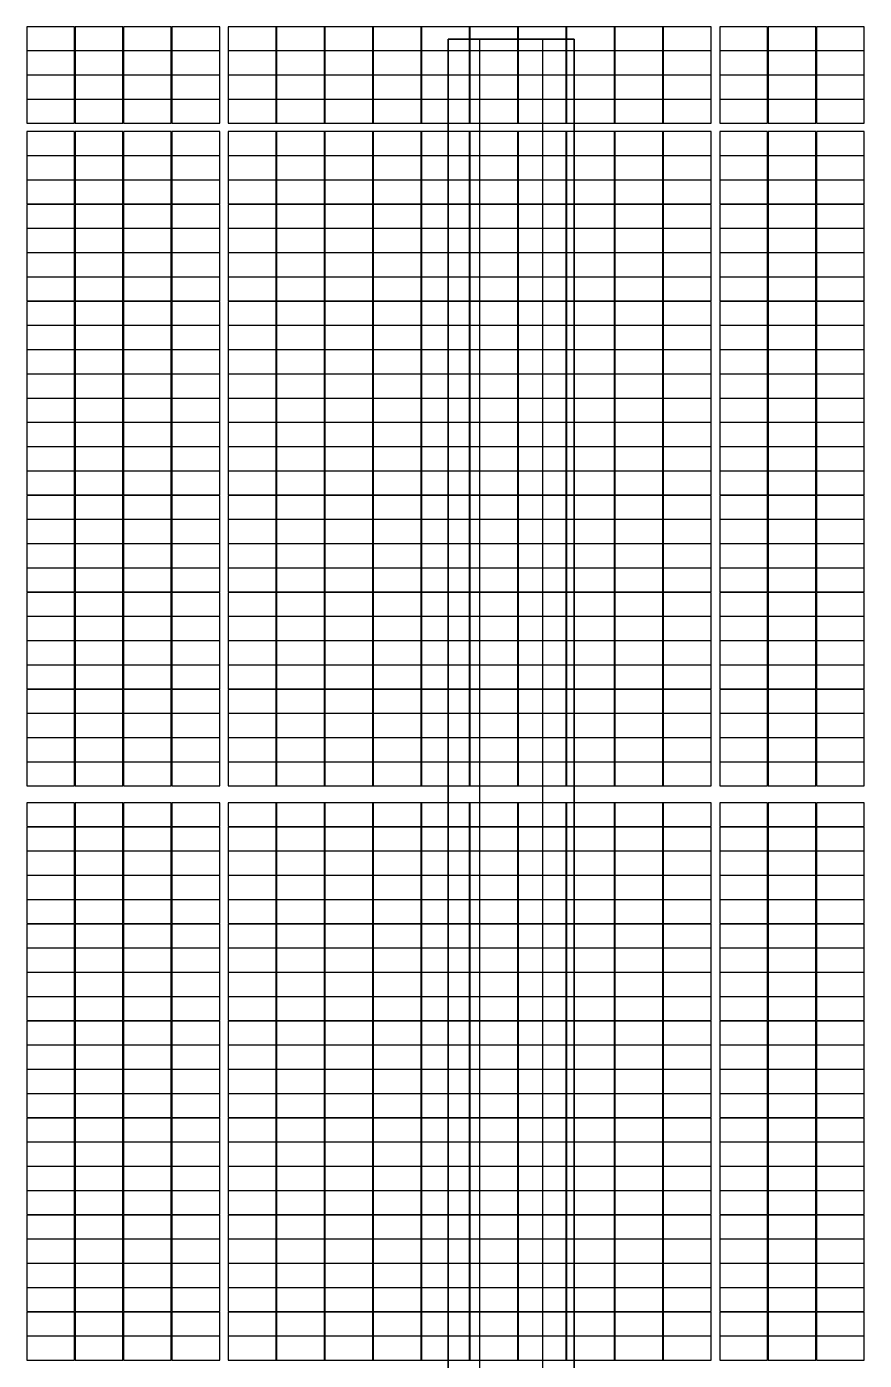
# Model space of a CAD drawing. Header units: millimetres. Extents: x 1218 to 2690, y 1163 to 1758.
# Drawn here: x 1487.3 to 1527.1, y 1421.4 to 1484.7 of the extents above; entities that cross this region are included whole.
import ezdxf

# ---------------------------------------------------------------- set-up
doc = ezdxf.new("R2010")
doc.units = ezdxf.units.MM
for name, color, linetype in [('WALL', 9, 'Continuous'), ('组件', 7, 'ByLayer'), ('障碍物', 7, 'ByLayer')]:
    doc.layers.add(name, color=color, linetype=linetype)

# ---------------------------------------------------------------- blocks, each defined once
blk = doc.blocks.new('DT1')
at = {"layer": 'WALL'}
blk.add_lwpolyline([(305859.9, 1875103.7), (305859.9, 2013103.7), (299859.9, 2013103.7), (299859.9, 1875103.7)], close=True, dxfattribs=at)
blk.add_lwpolyline([(304359.9, 1875103.7), (304359.9, 2013103.7), (301359.9, 2013103.7), (301359.9, 1875103.7), (304359.9, 1875103.7)], dxfattribs=at)
blk = doc.blocks.new('*U586')
at = {"color": 0}
blk.add_polyline3d([(0, 0, 0), (-227.8, 0, 0), (-227.8, -113.3, 5.8), (0, -113.3, 5.8)], close=True, dxfattribs=at)
at = {"flags": 1}
for tag in ['mounting-hole-spacing1', 'mounting-hole-spacing2', 'module-material', 'vmpo', 'voco', 'silicon-material', 'panel-length', 'panel-width', 'panel-height', 'userid', 'theme', 'note', 'name', 'pmax', 'company-name', 'id', 'impo', 'isco']:
    blk.add_attdef(tag, (0, 0), '', height=2.5, dxfattribs=at)
blk = doc.blocks.new('*U587')
at = {"layer": '组件', "color": 190}
for p in [(-37864.5, 6959.1, 1256.3), (-37634.7, 6959.1, 1256.3), (-37404.9, 6959.1, 1256.3), (-37864.5, 6843.9, 1262.2), (-37634.7, 6843.9, 1262.2), (-37404.9, 6843.9, 1262.2), (-37864.5, 6728.6, 1268), (-37634.7, 6728.6, 1268), (-37404.9, 6728.6, 1268), (-37864.5, 6613.4, 1273.9), (-37634.7, 6613.4, 1273.9), (-37404.9, 6613.4, 1273.9), (-37864.5, 6460.2, 1281.7), (-37634.7, 6460.2, 1281.7), (-37864.5, 6344.9, 1287.5), (-37634.7, 6344.9, 1287.5), (-37864.5, 6229.7, 1293.4), (-37634.7, 6229.7, 1293.4), (-37864.5, 6114.4, 1299.2), (-37634.7, 6114.4, 1299.2), (-37864.5, 5999.2, 1305.1), (-37634.7, 5999.2, 1305.1), (-37864.5, 5883.9, 1310.9), (-37634.7, 5883.9, 1310.9), (-37864.5, 5768.7, 1316.8), (-37634.7, 5768.7, 1316.8), (-37864.5, 5653.4, 1322.7), (-37634.7, 5653.4, 1322.7), (-37864.5, 5538.2, 1328.5), (-37634.7, 5538.2, 1328.5), (-37864.5, 5422.9, 1334.4), (-37634.7, 5422.9, 1334.4), (-37864.5, 5307.6, 1340.2), (-37634.7, 5307.6, 1340.2), (-37864.5, 5192.4, 1346.1), (-37634.7, 5192.4, 1346.1), (-37864.5, 5077.1, 1352), (-37634.7, 5077.1, 1352), (-37864.5, 4961.9, 1357.8), (-37634.7, 4961.9, 1357.8), (-37864.5, 4846.6, 1363.7), (-37634.7, 4846.6, 1363.7), (-37864.5, 4731.4, 1369.5), (-37634.7, 4731.4, 1369.5), (-37864.5, 4616.1, 1375.4), (-37634.7, 4616.1, 1375.4), (-37864.5, 4500.9, 1381.3), (-37634.7, 4500.9, 1381.3), (-37864.5, 4385.6, 1387.1), (-37634.7, 4385.6, 1387.1), (-37864.5, 4270.4, 1393), (-37634.7, 4270.4, 1393), (-37864.5, 4155.1, 1398.8), (-37634.7, 4155.1, 1398.8), (-37864.5, 4039.9, 1404.7), (-37634.7, 4039.9, 1404.7), (-37864.5, 3924.6, 1410.5), (-37634.7, 3924.6, 1410.5), (-37864.5, 3809.4, 1416.4), (-37634.7, 3809.4, 1416.4), (-37864.5, 3694.1, 1422.3), (-37634.7, 3694.1, 1422.3), (-37864.5, 3578.9, 1428.1), (-37634.7, 3578.9, 1428.1), (-37864.5, 3463.6, 1434), (-37634.7, 3463.6, 1434), (-37864.5, 3270.4, 1443.8), (-37634.7, 3270.4, 1443.8), (-37864.5, 3155.2, 1449.6), (-37634.7, 3155.2, 1449.6), (-37864.5, 3039.9, 1455.5), (-37634.7, 3039.9, 1455.5), (-37864.5, 2924.7, 1461.4), (-37634.7, 2924.7, 1461.4), (-37864.5, 2809.4, 1467.2), (-37634.7, 2809.4, 1467.2), (-37864.5, 2694.2, 1473.1), (-37634.7, 2694.2, 1473.1), (-37864.5, 2578.9, 1478.9), (-37634.7, 2578.9, 1478.9), (-37864.5, 2463.7, 1484.8), (-37634.7, 2463.7, 1484.8), (-37864.5, 2348.4, 1490.6), (-37634.7, 2348.4, 1490.6), (-37864.5, 2233.2, 1496.5), (-37634.7, 2233.2, 1496.5), (-37864.5, 2117.9, 1502.4), (-37634.7, 2117.9, 1502.4), (-37864.5, 2002.7, 1508.2), (-37634.7, 2002.7, 1508.2), (-37864.5, 1887.4, 1514.1), (-37634.7, 1887.4, 1514.1), (-37864.5, 1772.2, 1519.9), (-37634.7, 1772.2, 1519.9), (-37864.5, 1656.9, 1525.8), (-37634.7, 1656.9, 1525.8), (-37864.5, 1541.7, 1531.7), (-37634.7, 1541.7, 1531.7), (-37864.5, 1426.4, 1537.5), (-37634.7, 1426.4, 1537.5), (-37864.5, 1311.2, 1543.4), (-37634.7, 1311.2, 1543.4), (-37864.5, 1195.9, 1549.2), (-37634.7, 1195.9, 1549.2), (-37864.5, 1080.7, 1555.1), (-37634.7, 1080.7, 1555.1), (-37864.5, 965.4, 1560.9), (-37634.7, 965.4, 1560.9), (-37864.5, 850.2, 1566.8), (-37634.7, 850.2, 1566.8), (-37864.5, 734.9, 1572.7), (-37634.7, 734.9, 1572.7)]:
    blk.add_blockref('*U586', p, dxfattribs=at)
at = {"layer": '组件', "color": 32}
for p in [(-37175.1, 6959.1, 1256.3), (-36907.3, 6959.1, 1256.3), (-36677.5, 6959.1, 1256.3), (-36447.7, 6959.1, 1256.3), (-36217.9, 6959.1, 1256.3), (-35988.1, 6959.1, 1256.3), (-35758.3, 6959.1, 1256.3), (-35528.5, 6959.1, 1256.3), (-35298.7, 6959.1, 1256.3), (-35068.9, 6959.1, 1256.3), (-37175.1, 6843.9, 1262.2), (-36907.3, 6843.9, 1262.2), (-36677.5, 6843.9, 1262.2), (-36447.7, 6843.9, 1262.2), (-36217.9, 6843.9, 1262.2), (-35988.1, 6843.9, 1262.2), (-35758.3, 6843.9, 1262.2), (-35528.5, 6843.9, 1262.2), (-35298.7, 6843.9, 1262.2), (-35068.9, 6843.9, 1262.2), (-37175.1, 6728.6, 1268), (-36907.3, 6728.6, 1268), (-36677.5, 6728.6, 1268), (-36447.7, 6728.6, 1268), (-36217.9, 6728.6, 1268), (-35988.1, 6728.6, 1268), (-35758.3, 6728.6, 1268), (-35528.5, 6728.6, 1268), (-35298.7, 6728.6, 1268), (-35068.9, 6728.6, 1268), (-37175.1, 6613.4, 1273.9), (-36907.3, 6613.4, 1273.9), (-36677.5, 6613.4, 1273.9), (-36447.7, 6613.4, 1273.9), (-36217.9, 6613.4, 1273.9), (-35988.1, 6613.4, 1273.9), (-35758.3, 6613.4, 1273.9), (-35528.5, 6613.4, 1273.9), (-35298.7, 6613.4, 1273.9), (-35068.9, 6613.4, 1273.9), (-37404.9, 6460.2, 1281.7), (-37175.1, 6460.2, 1281.7), (-36907.3, 6460.2, 1281.7), (-36677.5, 6460.2, 1281.7), (-36447.7, 6460.2, 1281.7), (-36217.9, 6460.2, 1281.7), (-35988.1, 6460.2, 1281.7), (-35758.3, 6460.2, 1281.7), (-35528.5, 6460.2, 1281.7), (-35298.7, 6460.2, 1281.7), (-35068.9, 6460.2, 1281.7), (-37404.9, 6344.9, 1287.5), (-37175.1, 6344.9, 1287.5), (-36907.3, 6344.9, 1287.5), (-36677.5, 6344.9, 1287.5), (-36447.7, 6344.9, 1287.5), (-36217.9, 6344.9, 1287.5), (-35988.1, 6344.9, 1287.5), (-35758.3, 6344.9, 1287.5), (-35528.5, 6344.9, 1287.5), (-35298.7, 6344.9, 1287.5), (-35068.9, 6344.9, 1287.5), (-37404.9, 6229.7, 1293.4), (-37175.1, 6229.7, 1293.4), (-36907.3, 6229.7, 1293.4), (-36677.5, 6229.7, 1293.4), (-36447.7, 6229.7, 1293.4), (-36217.9, 6229.7, 1293.4), (-35988.1, 6229.7, 1293.4), (-35758.3, 6229.7, 1293.4), (-35528.5, 6229.7, 1293.4), (-35298.7, 6229.7, 1293.4), (-35068.9, 6229.7, 1293.4), (-37404.9, 6114.4, 1299.2), (-37175.1, 6114.4, 1299.2), (-36907.3, 6114.4, 1299.2), (-36677.5, 6114.4, 1299.2), (-36447.7, 6114.4, 1299.2), (-36217.9, 6114.4, 1299.2), (-35988.1, 6114.4, 1299.2), (-35758.3, 6114.4, 1299.2), (-35528.5, 6114.4, 1299.2), (-35298.7, 6114.4, 1299.2), (-35068.9, 6114.4, 1299.2), (-37404.9, 5999.2, 1305.1), (-37175.1, 5999.2, 1305.1), (-36907.3, 5999.2, 1305.1), (-36677.5, 5999.2, 1305.1), (-36447.7, 5999.2, 1305.1), (-36217.9, 5999.2, 1305.1), (-35988.1, 5999.2, 1305.1), (-35758.3, 5999.2, 1305.1), (-35528.5, 5999.2, 1305.1), (-35298.7, 5999.2, 1305.1), (-35068.9, 5999.2, 1305.1), (-37404.9, 5883.9, 1310.9), (-37175.1, 5883.9, 1310.9), (-36907.3, 5883.9, 1310.9), (-36677.5, 5883.9, 1310.9), (-36447.7, 5883.9, 1310.9), (-36217.9, 5883.9, 1310.9), (-35988.1, 5883.9, 1310.9), (-35758.3, 5883.9, 1310.9), (-35528.5, 5883.9, 1310.9), (-35298.7, 5883.9, 1310.9), (-35068.9, 5883.9, 1310.9), (-37404.9, 5768.7, 1316.8), (-37175.1, 5768.7, 1316.8), (-36907.3, 5768.7, 1316.8), (-36677.5, 5768.7, 1316.8), (-36447.7, 5768.7, 1316.8), (-36217.9, 5768.7, 1316.8), (-35988.1, 5768.7, 1316.8), (-35758.3, 5768.7, 1316.8), (-35528.5, 5768.7, 1316.8), (-35298.7, 5768.7, 1316.8), (-35068.9, 5768.7, 1316.8), (-37404.9, 5653.4, 1322.7), (-37175.1, 5653.4, 1322.7), (-36907.3, 5653.4, 1322.7), (-36677.5, 5653.4, 1322.7), (-36447.7, 5653.4, 1322.7), (-36217.9, 5653.4, 1322.7), (-35988.1, 5653.4, 1322.7), (-35758.3, 5653.4, 1322.7), (-35528.5, 5653.4, 1322.7), (-35298.7, 5653.4, 1322.7), (-35068.9, 5653.4, 1322.7), (-37404.9, 5538.2, 1328.5), (-37175.1, 5538.2, 1328.5), (-36907.3, 5538.2, 1328.5), (-36677.5, 5538.2, 1328.5), (-36447.7, 5538.2, 1328.5), (-36217.9, 5538.2, 1328.5), (-35988.1, 5538.2, 1328.5), (-35758.3, 5538.2, 1328.5), (-35528.5, 5538.2, 1328.5), (-35298.7, 5538.2, 1328.5), (-35068.9, 5538.2, 1328.5), (-37404.9, 5422.9, 1334.4), (-37175.1, 5422.9, 1334.4), (-36907.3, 5422.9, 1334.4), (-36677.5, 5422.9, 1334.4), (-36447.7, 5422.9, 1334.4), (-36217.9, 5422.9, 1334.4), (-35988.1, 5422.9, 1334.4), (-35758.3, 5422.9, 1334.4), (-35528.5, 5422.9, 1334.4), (-35298.7, 5422.9, 1334.4), (-35068.9, 5422.9, 1334.4), (-37404.9, 5307.6, 1340.2), (-37175.1, 5307.6, 1340.2), (-36907.3, 5307.6, 1340.2), (-36677.5, 5307.6, 1340.2), (-36447.7, 5307.6, 1340.2), (-36217.9, 5307.6, 1340.2), (-35988.1, 5307.6, 1340.2), (-35758.3, 5307.6, 1340.2), (-35528.5, 5307.6, 1340.2), (-35298.7, 5307.6, 1340.2), (-35068.9, 5307.6, 1340.2), (-37404.9, 5192.4, 1346.1), (-37175.1, 5192.4, 1346.1), (-36907.3, 5192.4, 1346.1), (-36677.5, 5192.4, 1346.1), (-36447.7, 5192.4, 1346.1), (-36217.9, 5192.4, 1346.1), (-35988.1, 5192.4, 1346.1), (-35758.3, 5192.4, 1346.1), (-35528.5, 5192.4, 1346.1), (-35298.7, 5192.4, 1346.1), (-35068.9, 5192.4, 1346.1), (-37404.9, 5077.1, 1352), (-37175.1, 5077.1, 1352), (-36907.3, 5077.1, 1352), (-36677.5, 5077.1, 1352), (-36447.7, 5077.1, 1352), (-36217.9, 5077.1, 1352), (-35988.1, 5077.1, 1352), (-35758.3, 5077.1, 1352), (-35528.5, 5077.1, 1352), (-35298.7, 5077.1, 1352), (-35068.9, 5077.1, 1352), (-37404.9, 4961.9, 1357.8), (-37175.1, 4961.9, 1357.8), (-36907.3, 4961.9, 1357.8), (-36677.5, 4961.9, 1357.8), (-36447.7, 4961.9, 1357.8), (-36217.9, 4961.9, 1357.8), (-35988.1, 4961.9, 1357.8), (-35758.3, 4961.9, 1357.8), (-35528.5, 4961.9, 1357.8), (-35298.7, 4961.9, 1357.8), (-35068.9, 4961.9, 1357.8), (-37404.9, 4846.6, 1363.7), (-37175.1, 4846.6, 1363.7), (-36907.3, 4846.6, 1363.7), (-36677.5, 4846.6, 1363.7), (-36447.7, 4846.6, 1363.7), (-36217.9, 4846.6, 1363.7), (-35988.1, 4846.6, 1363.7), (-35758.3, 4846.6, 1363.7), (-35528.5, 4846.6, 1363.7), (-35298.7, 4846.6, 1363.7), (-35068.9, 4846.6, 1363.7), (-37404.9, 4731.4, 1369.5), (-37175.1, 4731.4, 1369.5), (-36907.3, 4731.4, 1369.5), (-36677.5, 4731.4, 1369.5), (-36447.7, 4731.4, 1369.5), (-36217.9, 4731.4, 1369.5), (-35988.1, 4731.4, 1369.5), (-35758.3, 4731.4, 1369.5), (-35528.5, 4731.4, 1369.5), (-35298.7, 4731.4, 1369.5), (-35068.9, 4731.4, 1369.5), (-37404.9, 4616.1, 1375.4), (-37175.1, 4616.1, 1375.4), (-36907.3, 4616.1, 1375.4), (-36677.5, 4616.1, 1375.4), (-36447.7, 4616.1, 1375.4), (-36217.9, 4616.1, 1375.4), (-35988.1, 4616.1, 1375.4), (-35758.3, 4616.1, 1375.4), (-35528.5, 4616.1, 1375.4), (-35298.7, 4616.1, 1375.4), (-35068.9, 4616.1, 1375.4), (-37404.9, 4500.9, 1381.3), (-37175.1, 4500.9, 1381.3), (-36907.3, 4500.9, 1381.3), (-36677.5, 4500.9, 1381.3), (-36447.7, 4500.9, 1381.3), (-36217.9, 4500.9, 1381.3), (-35988.1, 4500.9, 1381.3), (-35758.3, 4500.9, 1381.3), (-35528.5, 4500.9, 1381.3), (-35298.7, 4500.9, 1381.3), (-35068.9, 4500.9, 1381.3), (-37404.9, 4385.6, 1387.1), (-37175.1, 4385.6, 1387.1), (-36907.3, 4385.6, 1387.1), (-36677.5, 4385.6, 1387.1), (-36447.7, 4385.6, 1387.1), (-36217.9, 4385.6, 1387.1), (-35988.1, 4385.6, 1387.1), (-35758.3, 4385.6, 1387.1), (-35528.5, 4385.6, 1387.1), (-35298.7, 4385.6, 1387.1), (-35068.9, 4385.6, 1387.1), (-37404.9, 4270.4, 1393), (-37175.1, 4270.4, 1393), (-36907.3, 4270.4, 1393), (-36677.5, 4270.4, 1393), (-36447.7, 4270.4, 1393), (-36217.9, 4270.4, 1393), (-35988.1, 4270.4, 1393), (-35758.3, 4270.4, 1393), (-35528.5, 4270.4, 1393), (-35298.7, 4270.4, 1393), (-35068.9, 4270.4, 1393), (-37404.9, 4155.1, 1398.8), (-37175.1, 4155.1, 1398.8), (-36907.3, 4155.1, 1398.8), (-36677.5, 4155.1, 1398.8), (-36447.7, 4155.1, 1398.8), (-36217.9, 4155.1, 1398.8), (-35988.1, 4155.1, 1398.8), (-35758.3, 4155.1, 1398.8), (-35528.5, 4155.1, 1398.8), (-35298.7, 4155.1, 1398.8), (-35068.9, 4155.1, 1398.8), (-37404.9, 4039.9, 1404.7), (-37175.1, 4039.9, 1404.7), (-36907.3, 4039.9, 1404.7), (-36677.5, 4039.9, 1404.7), (-36447.7, 4039.9, 1404.7), (-36217.9, 4039.9, 1404.7), (-35988.1, 4039.9, 1404.7), (-35758.3, 4039.9, 1404.7), (-35528.5, 4039.9, 1404.7), (-35298.7, 4039.9, 1404.7), (-35068.9, 4039.9, 1404.7), (-37404.9, 3924.6, 1410.5), (-37175.1, 3924.6, 1410.5), (-36907.3, 3924.6, 1410.5), (-36677.5, 3924.6, 1410.5), (-36447.7, 3924.6, 1410.5), (-36217.9, 3924.6, 1410.5), (-35988.1, 3924.6, 1410.5), (-35758.3, 3924.6, 1410.5), (-35528.5, 3924.6, 1410.5), (-35298.7, 3924.6, 1410.5), (-35068.9, 3924.6, 1410.5), (-37404.9, 3809.4, 1416.4), (-37175.1, 3809.4, 1416.4), (-36907.3, 3809.4, 1416.4), (-36677.5, 3809.4, 1416.4), (-36447.7, 3809.4, 1416.4), (-36217.9, 3809.4, 1416.4), (-35988.1, 3809.4, 1416.4), (-35758.3, 3809.4, 1416.4), (-35528.5, 3809.4, 1416.4), (-35298.7, 3809.4, 1416.4), (-35068.9, 3809.4, 1416.4), (-37404.9, 3694.1, 1422.3), (-37175.1, 3694.1, 1422.3), (-36907.3, 3694.1, 1422.3), (-36677.5, 3694.1, 1422.3), (-36447.7, 3694.1, 1422.3), (-36217.9, 3694.1, 1422.3), (-35988.1, 3694.1, 1422.3), (-35758.3, 3694.1, 1422.3), (-35528.5, 3694.1, 1422.3), (-35298.7, 3694.1, 1422.3), (-35068.9, 3694.1, 1422.3), (-37404.9, 3578.9, 1428.1), (-37175.1, 3578.9, 1428.1), (-36907.3, 3578.9, 1428.1), (-36677.5, 3578.9, 1428.1), (-36447.7, 3578.9, 1428.1), (-36217.9, 3578.9, 1428.1), (-35988.1, 3578.9, 1428.1), (-35758.3, 3578.9, 1428.1), (-35528.5, 3578.9, 1428.1), (-35298.7, 3578.9, 1428.1), (-35068.9, 3578.9, 1428.1), (-37404.9, 3463.6, 1434), (-37175.1, 3463.6, 1434), (-36907.3, 3463.6, 1434), (-36677.5, 3463.6, 1434), (-36447.7, 3463.6, 1434), (-36217.9, 3463.6, 1434), (-35988.1, 3463.6, 1434), (-35758.3, 3463.6, 1434), (-35528.5, 3463.6, 1434), (-35298.7, 3463.6, 1434), (-35068.9, 3463.6, 1434), (-37404.9, 3270.4, 1443.8), (-37175.1, 3270.4, 1443.8), (-36907.3, 3270.4, 1443.8), (-36677.5, 3270.4, 1443.8), (-36447.7, 3270.4, 1443.8), (-36217.9, 3270.4, 1443.8), (-35988.1, 3270.4, 1443.8), (-35758.3, 3270.4, 1443.8), (-35528.5, 3270.4, 1443.8), (-35298.7, 3270.4, 1443.8), (-35068.9, 3270.4, 1443.8), (-37404.9, 3155.2, 1449.6), (-37175.1, 3155.2, 1449.6), (-36907.3, 3155.2, 1449.6), (-36677.5, 3155.2, 1449.6), (-36447.7, 3155.2, 1449.6), (-36217.9, 3155.2, 1449.6), (-35988.1, 3155.2, 1449.6), (-35758.3, 3155.2, 1449.6), (-35528.5, 3155.2, 1449.6), (-35298.7, 3155.2, 1449.6), (-35068.9, 3155.2, 1449.6), (-37404.9, 3039.9, 1455.5), (-37175.1, 3039.9, 1455.5), (-36907.3, 3039.9, 1455.5), (-36677.5, 3039.9, 1455.5), (-36447.7, 3039.9, 1455.5), (-36217.9, 3039.9, 1455.5), (-35988.1, 3039.9, 1455.5), (-35758.3, 3039.9, 1455.5), (-35528.5, 3039.9, 1455.5), (-35298.7, 3039.9, 1455.5), (-35068.9, 3039.9, 1455.5), (-37404.9, 2924.7, 1461.4), (-37175.1, 2924.7, 1461.4), (-36907.3, 2924.7, 1461.4), (-36677.5, 2924.7, 1461.4), (-36447.7, 2924.7, 1461.4), (-36217.9, 2924.7, 1461.4), (-35988.1, 2924.7, 1461.4), (-35758.3, 2924.7, 1461.4), (-35528.5, 2924.7, 1461.4), (-35298.7, 2924.7, 1461.4), (-35068.9, 2924.7, 1461.4), (-37404.9, 2809.4, 1467.2), (-37175.1, 2809.4, 1467.2), (-36907.3, 2809.4, 1467.2), (-36677.5, 2809.4, 1467.2), (-36447.7, 2809.4, 1467.2), (-36217.9, 2809.4, 1467.2), (-35988.1, 2809.4, 1467.2), (-35758.3, 2809.4, 1467.2), (-35528.5, 2809.4, 1467.2), (-35298.7, 2809.4, 1467.2), (-35068.9, 2809.4, 1467.2), (-37404.9, 2694.2, 1473.1), (-37175.1, 2694.2, 1473.1), (-36907.3, 2694.2, 1473.1), (-36677.5, 2694.2, 1473.1), (-36447.7, 2694.2, 1473.1), (-36217.9, 2694.2, 1473.1), (-35988.1, 2694.2, 1473.1), (-35758.3, 2694.2, 1473.1), (-35528.5, 2694.2, 1473.1), (-35298.7, 2694.2, 1473.1), (-35068.9, 2694.2, 1473.1), (-37404.9, 2578.9, 1478.9), (-37175.1, 2578.9, 1478.9), (-36907.3, 2578.9, 1478.9), (-36677.5, 2578.9, 1478.9), (-36447.7, 2578.9, 1478.9), (-36217.9, 2578.9, 1478.9), (-35988.1, 2578.9, 1478.9), (-35758.3, 2578.9, 1478.9), (-35528.5, 2578.9, 1478.9), (-35298.7, 2578.9, 1478.9), (-35068.9, 2578.9, 1478.9), (-37404.9, 2463.7, 1484.8), (-37175.1, 2463.7, 1484.8), (-36907.3, 2463.7, 1484.8), (-36677.5, 2463.7, 1484.8), (-36447.7, 2463.7, 1484.8), (-36217.9, 2463.7, 1484.8), (-35988.1, 2463.7, 1484.8), (-35758.3, 2463.7, 1484.8), (-35528.5, 2463.7, 1484.8), (-35298.7, 2463.7, 1484.8), (-35068.9, 2463.7, 1484.8), (-37404.9, 2348.4, 1490.6), (-37175.1, 2348.4, 1490.6), (-36907.3, 2348.4, 1490.6), (-36677.5, 2348.4, 1490.6), (-36447.7, 2348.4, 1490.6), (-36217.9, 2348.4, 1490.6), (-35988.1, 2348.4, 1490.6), (-35758.3, 2348.4, 1490.6), (-35528.5, 2348.4, 1490.6), (-35298.7, 2348.4, 1490.6), (-35068.9, 2348.4, 1490.6), (-37404.9, 2233.2, 1496.5), (-37175.1, 2233.2, 1496.5), (-36907.3, 2233.2, 1496.5), (-36677.5, 2233.2, 1496.5), (-36447.7, 2233.2, 1496.5), (-36217.9, 2233.2, 1496.5), (-35988.1, 2233.2, 1496.5), (-35758.3, 2233.2, 1496.5), (-35528.5, 2233.2, 1496.5), (-35298.7, 2233.2, 1496.5), (-35068.9, 2233.2, 1496.5), (-37404.9, 2117.9, 1502.4), (-37175.1, 2117.9, 1502.4), (-36907.3, 2117.9, 1502.4), (-36677.5, 2117.9, 1502.4), (-36447.7, 2117.9, 1502.4), (-36217.9, 2117.9, 1502.4), (-35988.1, 2117.9, 1502.4), (-35758.3, 2117.9, 1502.4), (-35528.5, 2117.9, 1502.4), (-35298.7, 2117.9, 1502.4), (-35068.9, 2117.9, 1502.4), (-37404.9, 2002.7, 1508.2), (-37175.1, 2002.7, 1508.2), (-36907.3, 2002.7, 1508.2), (-36677.5, 2002.7, 1508.2), (-36447.7, 2002.7, 1508.2), (-36217.9, 2002.7, 1508.2), (-35988.1, 2002.7, 1508.2), (-35758.3, 2002.7, 1508.2), (-35528.5, 2002.7, 1508.2), (-35298.7, 2002.7, 1508.2), (-35068.9, 2002.7, 1508.2), (-37404.9, 1887.4, 1514.1), (-37175.1, 1887.4, 1514.1), (-36907.3, 1887.4, 1514.1), (-36677.5, 1887.4, 1514.1), (-36447.7, 1887.4, 1514.1), (-36217.9, 1887.4, 1514.1), (-35988.1, 1887.4, 1514.1), (-35758.3, 1887.4, 1514.1), (-35528.5, 1887.4, 1514.1), (-35298.7, 1887.4, 1514.1), (-35068.9, 1887.4, 1514.1), (-37404.9, 1772.2, 1519.9), (-37175.1, 1772.2, 1519.9), (-36907.3, 1772.2, 1519.9), (-36677.5, 1772.2, 1519.9), (-36447.7, 1772.2, 1519.9), (-36217.9, 1772.2, 1519.9), (-35988.1, 1772.2, 1519.9), (-35758.3, 1772.2, 1519.9), (-35528.5, 1772.2, 1519.9), (-35298.7, 1772.2, 1519.9), (-35068.9, 1772.2, 1519.9), (-37404.9, 1656.9, 1525.8), (-37175.1, 1656.9, 1525.8), (-36907.3, 1656.9, 1525.8), (-36677.5, 1656.9, 1525.8), (-36447.7, 1656.9, 1525.8), (-36217.9, 1656.9, 1525.8), (-35988.1, 1656.9, 1525.8), (-35758.3, 1656.9, 1525.8), (-35528.5, 1656.9, 1525.8), (-35298.7, 1656.9, 1525.8), (-35068.9, 1656.9, 1525.8), (-37404.9, 1541.7, 1531.7), (-37175.1, 1541.7, 1531.7), (-36907.3, 1541.7, 1531.7), (-36677.5, 1541.7, 1531.7), (-36447.7, 1541.7, 1531.7), (-36217.9, 1541.7, 1531.7), (-35988.1, 1541.7, 1531.7), (-35758.3, 1541.7, 1531.7), (-35528.5, 1541.7, 1531.7), (-35298.7, 1541.7, 1531.7), (-35068.9, 1541.7, 1531.7), (-37404.9, 1426.4, 1537.5), (-37175.1, 1426.4, 1537.5), (-36907.3, 1426.4, 1537.5), (-36677.5, 1426.4, 1537.5), (-36447.7, 1426.4, 1537.5), (-36217.9, 1426.4, 1537.5), (-35988.1, 1426.4, 1537.5), (-35758.3, 1426.4, 1537.5), (-35528.5, 1426.4, 1537.5), (-35298.7, 1426.4, 1537.5), (-35068.9, 1426.4, 1537.5), (-37404.9, 1311.2, 1543.4), (-37175.1, 1311.2, 1543.4), (-36907.3, 1311.2, 1543.4), (-36677.5, 1311.2, 1543.4), (-36447.7, 1311.2, 1543.4), (-36217.9, 1311.2, 1543.4), (-35988.1, 1311.2, 1543.4), (-35758.3, 1311.2, 1543.4), (-35528.5, 1311.2, 1543.4), (-35298.7, 1311.2, 1543.4), (-35068.9, 1311.2, 1543.4), (-37404.9, 1195.9, 1549.2), (-37175.1, 1195.9, 1549.2), (-36907.3, 1195.9, 1549.2), (-36677.5, 1195.9, 1549.2), (-36447.7, 1195.9, 1549.2), (-36217.9, 1195.9, 1549.2), (-35988.1, 1195.9, 1549.2), (-35758.3, 1195.9, 1549.2), (-35528.5, 1195.9, 1549.2), (-35298.7, 1195.9, 1549.2), (-35068.9, 1195.9, 1549.2), (-37404.9, 1080.7, 1555.1), (-37175.1, 1080.7, 1555.1), (-36907.3, 1080.7, 1555.1), (-36677.5, 1080.7, 1555.1), (-36447.7, 1080.7, 1555.1), (-36217.9, 1080.7, 1555.1), (-35988.1, 1080.7, 1555.1), (-35758.3, 1080.7, 1555.1), (-35528.5, 1080.7, 1555.1), (-35298.7, 1080.7, 1555.1), (-35068.9, 1080.7, 1555.1), (-37404.9, 965.4, 1560.9), (-37175.1, 965.4, 1560.9), (-36907.3, 965.4, 1560.9), (-36677.5, 965.4, 1560.9), (-36447.7, 965.4, 1560.9), (-36217.9, 965.4, 1560.9), (-35988.1, 965.4, 1560.9), (-35758.3, 965.4, 1560.9), (-35528.5, 965.4, 1560.9), (-35298.7, 965.4, 1560.9), (-35068.9, 965.4, 1560.9), (-37404.9, 850.2, 1566.8), (-37175.1, 850.2, 1566.8), (-36907.3, 850.2, 1566.8), (-36677.5, 850.2, 1566.8), (-36447.7, 850.2, 1566.8), (-36217.9, 850.2, 1566.8), (-35988.1, 850.2, 1566.8), (-35758.3, 850.2, 1566.8), (-35528.5, 850.2, 1566.8), (-35298.7, 850.2, 1566.8), (-35068.9, 850.2, 1566.8), (-37404.9, 734.9, 1572.7), (-37175.1, 734.9, 1572.7), (-36907.3, 734.9, 1572.7), (-36677.5, 734.9, 1572.7), (-36447.7, 734.9, 1572.7), (-36217.9, 734.9, 1572.7), (-35988.1, 734.9, 1572.7), (-35758.3, 734.9, 1572.7), (-35528.5, 734.9, 1572.7), (-35298.7, 734.9, 1572.7), (-35068.9, 734.9, 1572.7)]:
    blk.add_blockref('*U586', p, dxfattribs=at)
at = {"layer": '组件', "color": 230}
for p in [(-34839.1, 6959.1, 1256.3), (-34571.3, 6959.1, 1256.3), (-34341.5, 6959.1, 1256.3), (-34111.7, 6959.1, 1256.3), (-34839.1, 6843.9, 1262.2), (-34571.3, 6843.9, 1262.2), (-34341.5, 6843.9, 1262.2), (-34111.7, 6843.9, 1262.2), (-34839.1, 6728.6, 1268), (-34571.3, 6728.6, 1268), (-34341.5, 6728.6, 1268), (-34111.7, 6728.6, 1268), (-34839.1, 6613.4, 1273.9), (-34571.3, 6613.4, 1273.9), (-34341.5, 6613.4, 1273.9), (-34111.7, 6613.4, 1273.9), (-34839.1, 6460.2, 1281.7), (-34571.3, 6460.2, 1281.7), (-34341.5, 6460.2, 1281.7), (-34111.7, 6460.2, 1281.7), (-34839.1, 6344.9, 1287.5), (-34571.3, 6344.9, 1287.5), (-34341.5, 6344.9, 1287.5), (-34111.7, 6344.9, 1287.5), (-34839.1, 6229.7, 1293.4), (-34571.3, 6229.7, 1293.4), (-34341.5, 6229.7, 1293.4), (-34111.7, 6229.7, 1293.4), (-34839.1, 6114.4, 1299.2), (-34571.3, 6114.4, 1299.2), (-34341.5, 6114.4, 1299.2), (-34111.7, 6114.4, 1299.2), (-34839.1, 5999.2, 1305.1), (-34571.3, 5999.2, 1305.1), (-34341.5, 5999.2, 1305.1), (-34111.7, 5999.2, 1305.1), (-34839.1, 5883.9, 1310.9), (-34571.3, 5883.9, 1310.9), (-34341.5, 5883.9, 1310.9), (-34111.7, 5883.9, 1310.9), (-34839.1, 5768.7, 1316.8), (-34571.3, 5768.7, 1316.8), (-34341.5, 5768.7, 1316.8), (-34111.7, 5768.7, 1316.8), (-34839.1, 5653.4, 1322.7), (-34571.3, 5653.4, 1322.7), (-34341.5, 5653.4, 1322.7), (-34111.7, 5653.4, 1322.7), (-34839.1, 5538.2, 1328.5), (-34571.3, 5538.2, 1328.5), (-34341.5, 5538.2, 1328.5), (-34111.7, 5538.2, 1328.5), (-34839.1, 5422.9, 1334.4), (-34571.3, 5422.9, 1334.4), (-34341.5, 5422.9, 1334.4), (-34111.7, 5422.9, 1334.4), (-34839.1, 5307.6, 1340.2), (-34571.3, 5307.6, 1340.2), (-34341.5, 5307.6, 1340.2), (-34111.7, 5307.6, 1340.2), (-34839.1, 5192.4, 1346.1), (-34571.3, 5192.4, 1346.1), (-34341.5, 5192.4, 1346.1), (-34111.7, 5192.4, 1346.1), (-34839.1, 5077.1, 1352), (-34571.3, 5077.1, 1352), (-34341.5, 5077.1, 1352), (-34111.7, 5077.1, 1352), (-34839.1, 4961.9, 1357.8), (-34571.3, 4961.9, 1357.8), (-34341.5, 4961.9, 1357.8), (-34111.7, 4961.9, 1357.8), (-34839.1, 4846.6, 1363.7), (-34571.3, 4846.6, 1363.7), (-34341.5, 4846.6, 1363.7), (-34111.7, 4846.6, 1363.7), (-34839.1, 4731.4, 1369.5), (-34571.3, 4731.4, 1369.5), (-34341.5, 4731.4, 1369.5), (-34111.7, 4731.4, 1369.5), (-34839.1, 4616.1, 1375.4), (-34571.3, 4616.1, 1375.4), (-34341.5, 4616.1, 1375.4), (-34111.7, 4616.1, 1375.4), (-34839.1, 4500.9, 1381.3), (-34571.3, 4500.9, 1381.3), (-34341.5, 4500.9, 1381.3), (-34111.7, 4500.9, 1381.3), (-34839.1, 4385.6, 1387.1), (-34571.3, 4385.6, 1387.1), (-34341.5, 4385.6, 1387.1), (-34111.7, 4385.6, 1387.1), (-34839.1, 4270.4, 1393), (-34571.3, 4270.4, 1393), (-34341.5, 4270.4, 1393), (-34111.7, 4270.4, 1393), (-34839.1, 4155.1, 1398.8), (-34571.3, 4155.1, 1398.8), (-34341.5, 4155.1, 1398.8), (-34111.7, 4155.1, 1398.8), (-34839.1, 4039.9, 1404.7), (-34571.3, 4039.9, 1404.7), (-34341.5, 4039.9, 1404.7), (-34111.7, 4039.9, 1404.7), (-34839.1, 3924.6, 1410.5), (-34571.3, 3924.6, 1410.5), (-34341.5, 3924.6, 1410.5), (-34111.7, 3924.6, 1410.5), (-34839.1, 3809.4, 1416.4), (-34571.3, 3809.4, 1416.4), (-34341.5, 3809.4, 1416.4), (-34111.7, 3809.4, 1416.4), (-34839.1, 3694.1, 1422.3), (-34571.3, 3694.1, 1422.3), (-34341.5, 3694.1, 1422.3), (-34111.7, 3694.1, 1422.3), (-34839.1, 3578.9, 1428.1), (-34571.3, 3578.9, 1428.1), (-34341.5, 3578.9, 1428.1), (-34111.7, 3578.9, 1428.1), (-34839.1, 3463.6, 1434), (-34571.3, 3463.6, 1434), (-34341.5, 3463.6, 1434), (-34111.7, 3463.6, 1434), (-34839.1, 3270.4, 1443.8), (-34571.3, 3270.4, 1443.8), (-34341.5, 3270.4, 1443.8), (-34111.7, 3270.4, 1443.8), (-34839.1, 3155.2, 1449.6), (-34571.3, 3155.2, 1449.6), (-34341.5, 3155.2, 1449.6), (-34111.7, 3155.2, 1449.6), (-34839.1, 3039.9, 1455.5), (-34571.3, 3039.9, 1455.5), (-34341.5, 3039.9, 1455.5), (-34111.7, 3039.9, 1455.5), (-34839.1, 2924.7, 1461.4), (-34571.3, 2924.7, 1461.4), (-34341.5, 2924.7, 1461.4), (-34111.7, 2924.7, 1461.4), (-34839.1, 2809.4, 1467.2), (-34571.3, 2809.4, 1467.2), (-34341.5, 2809.4, 1467.2), (-34111.7, 2809.4, 1467.2), (-34839.1, 2694.2, 1473.1), (-34571.3, 2694.2, 1473.1), (-34341.5, 2694.2, 1473.1), (-34111.7, 2694.2, 1473.1), (-34839.1, 2578.9, 1478.9), (-34571.3, 2578.9, 1478.9), (-34341.5, 2578.9, 1478.9), (-34111.7, 2578.9, 1478.9), (-34839.1, 2463.7, 1484.8), (-34571.3, 2463.7, 1484.8), (-34341.5, 2463.7, 1484.8), (-34111.7, 2463.7, 1484.8), (-34839.1, 2348.4, 1490.6), (-34571.3, 2348.4, 1490.6), (-34341.5, 2348.4, 1490.6), (-34111.7, 2348.4, 1490.6), (-34839.1, 2233.2, 1496.5), (-34571.3, 2233.2, 1496.5), (-34341.5, 2233.2, 1496.5), (-34111.7, 2233.2, 1496.5), (-34839.1, 2117.9, 1502.4), (-34571.3, 2117.9, 1502.4), (-34341.5, 2117.9, 1502.4), (-34111.7, 2117.9, 1502.4), (-34839.1, 2002.7, 1508.2), (-34571.3, 2002.7, 1508.2), (-34341.5, 2002.7, 1508.2), (-34111.7, 2002.7, 1508.2), (-34839.1, 1887.4, 1514.1), (-34571.3, 1887.4, 1514.1), (-34341.5, 1887.4, 1514.1), (-34111.7, 1887.4, 1514.1), (-34839.1, 1772.2, 1519.9), (-34571.3, 1772.2, 1519.9), (-34341.5, 1772.2, 1519.9), (-34111.7, 1772.2, 1519.9), (-34839.1, 1656.9, 1525.8), (-34571.3, 1656.9, 1525.8), (-34341.5, 1656.9, 1525.8), (-34111.7, 1656.9, 1525.8), (-34839.1, 1541.7, 1531.7), (-34571.3, 1541.7, 1531.7), (-34341.5, 1541.7, 1531.7), (-34111.7, 1541.7, 1531.7), (-34839.1, 1426.4, 1537.5), (-34571.3, 1426.4, 1537.5), (-34341.5, 1426.4, 1537.5), (-34111.7, 1426.4, 1537.5), (-34839.1, 1311.2, 1543.4), (-34571.3, 1311.2, 1543.4), (-34341.5, 1311.2, 1543.4), (-34111.7, 1311.2, 1543.4), (-34839.1, 1195.9, 1549.2), (-34571.3, 1195.9, 1549.2), (-34341.5, 1195.9, 1549.2), (-34111.7, 1195.9, 1549.2), (-34839.1, 1080.7, 1555.1), (-34571.3, 1080.7, 1555.1), (-34341.5, 1080.7, 1555.1), (-34111.7, 1080.7, 1555.1), (-34839.1, 965.4, 1560.9), (-34571.3, 965.4, 1560.9), (-34341.5, 965.4, 1560.9), (-34111.7, 965.4, 1560.9), (-34839.1, 850.2, 1566.8), (-34571.3, 850.2, 1566.8), (-34341.5, 850.2, 1566.8), (-34111.7, 850.2, 1566.8), (-34839.1, 734.9, 1572.7), (-34571.3, 734.9, 1572.7), (-34341.5, 734.9, 1572.7), (-34111.7, 734.9, 1572.7)]:
    blk.add_blockref('*U586', p, dxfattribs=at)
at = {"flags": 1}
for tag in ['offset-x', 'offset-y', 'mode', 'tilt', 'azimuth', 'align', 'array-mode', 'panel-x', 'panel-y', 'panel-per-row', 'bracket-type', 'bracket-value', 'row-per-array']:
    blk.add_attdef(tag, (0, 0), '', height=2.5, dxfattribs=at)

msp = doc.modelspace()

# ---------------------------------------------------------------- linework, layer by layer
at = {"layer": '障碍物', "color": 2, "elevation": 12.3}
msp.add_lwpolyline([(1507.321, 1484.15), (1513.321, 1484.15), (1513.321, 1415.15), (1507.321, 1415.15)], close=True, dxfattribs=at)

# ---------------------------------------------------------------- block references
at = {"xscale": 0.001, "yscale": 0.001, "zscale": 0.001}
msp.add_blockref('DT1', (1207.461, -528.954, 12.3), dxfattribs=at)
at = {"layer": '组件', "xscale": 0.01, "yscale": 0.01, "zscale": 0.01}
msp.add_blockref('*U587', (1868.221, 1415.15), dxfattribs=at)

doc.saveas('drawing.dxf')
